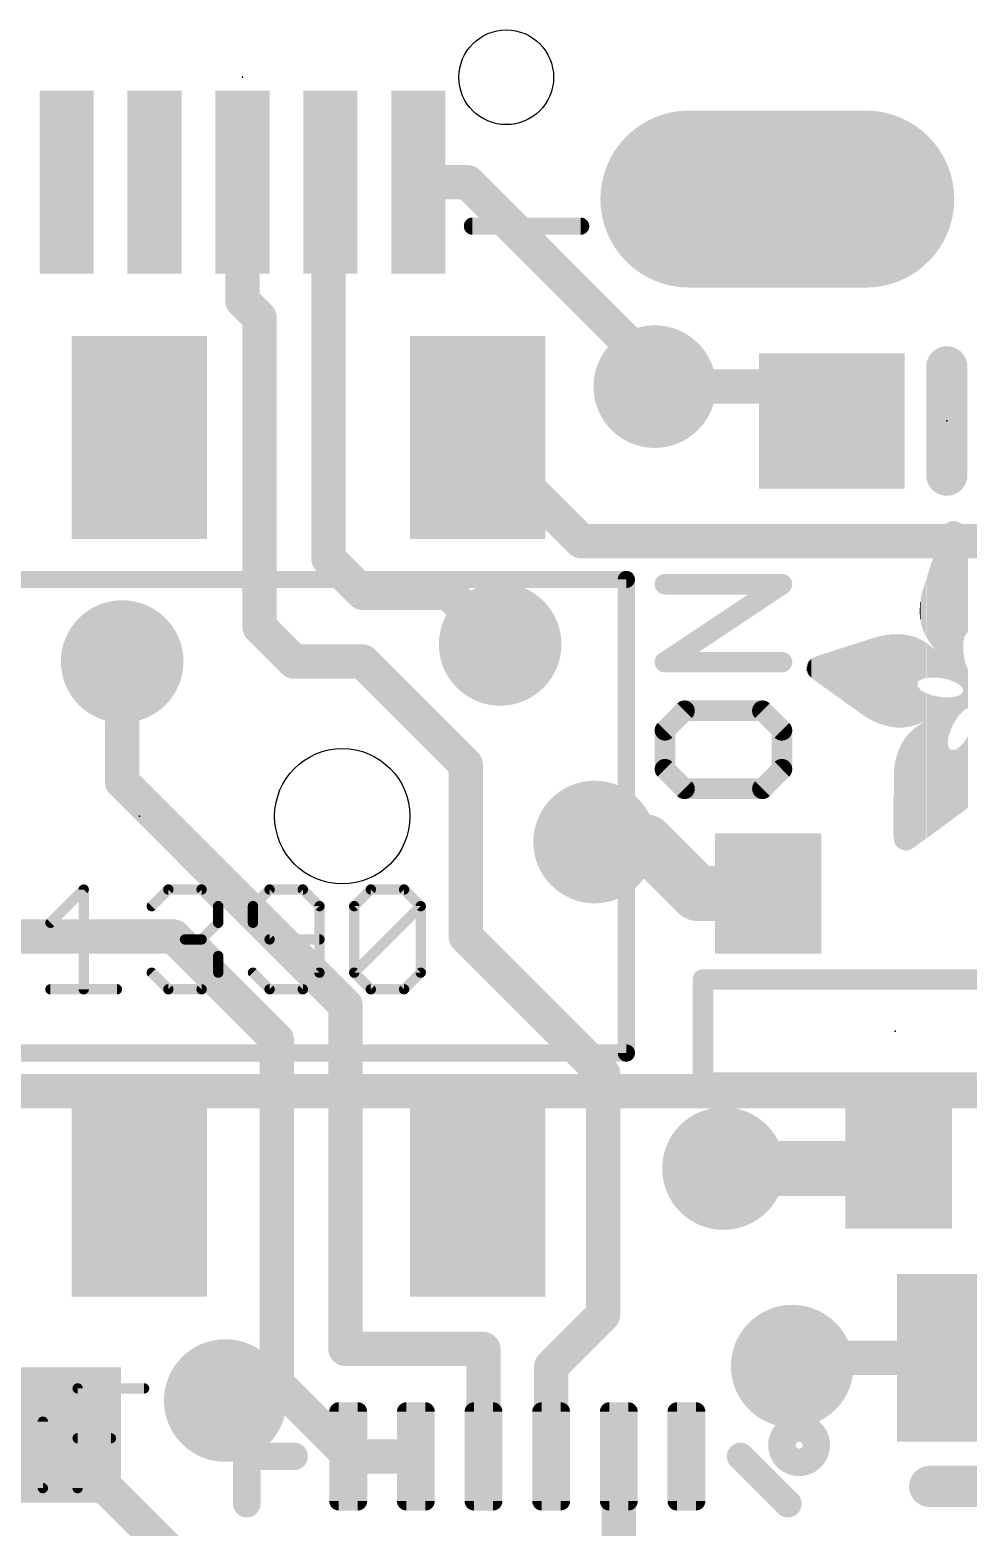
# Model space of a CAD drawing. Extents: x -1.7 to 22.2, y -4.7 to 22.
# Drawn here: x 5.41 to 12.35, y 5.16 to 16.23 of the extents above; entities that cross this region are included whole.
import ezdxf

# ---------------------------------------------------------------- set-up
doc = ezdxf.new("R2010")
doc.units = 0
for name, color, linetype in [('1', 12, 'CONTINUOUS'), ('17', 110, 'CONTINUOUS'), ('18', 110, 'CONTINUOUS'), ('20', 4, 'CONTINUOUS'), ('21', 40, 'CONTINUOUS'), ('23', 53, 'CONTINUOUS'), ('27', 253, 'CONTINUOUS')]:
    doc.layers.add(name, color=color, linetype=linetype)

# ---------------------------------------------------------------- blocks, each defined once
blk = doc.blocks.new('RECT')
blk.add_solid([(-0.5, -0.5), (0.5, -0.5), (-0.5, 0.5), (0.5, 0.5)])
blk = doc.blocks.new('RECT128000X44800R50')
at = {"const_width": 0.07}
blk.add_lwpolyline([(0.365, -0.07), (0.365, 0.07, 0.4142), (0.33, 0.105), (-0.33, 0.105, 0.4142), (-0.365, 0.07), (-0.365, -0.07, 0.4142), (-0.33, -0.105), (0.33, -0.105, 0.4142)], format="xyb", close=True, dxfattribs=at)
blk.add_solid([(-0.3475, -0.0875), (0.3475, -0.0875), (-0.3475, 0.0875), (0.3475, 0.0875)])
blk = doc.blocks.new('OFFSETP100')
at = {"const_width": 1}
blk.add_lwpolyline([(0, 0), (1, 0)], dxfattribs=at)
at = {"const_width": 0.5}
for points in [[(0, 0.25, 1), (0, -0.25)], [(1, -0.25, 1), (1, 0.25)]]:
    blk.add_lwpolyline(points, format="xyb", dxfattribs=at)
blk = doc.blocks.new('ROUNDV')
at = {"const_width": 0.5}
blk.add_lwpolyline([(0, -0.25, 1), (0, 0.25, 1), (0, -0.25)], format="xyb", dxfattribs=at)

msp = doc.modelspace()

# ---------------------------------------------------------------- linework, layer by layer
at = {"layer": '1'}
for points, const_width in [([(6.985, 15.1), (6.985, 14.224)], 0.254), ([(7.635, 15.1), (7.62, 15.085)], 0.254), ([(7.62, 15.085), (7.62, 12.319)], 0.254), ([(8.285, 15.1), (8.649, 15.1)], 0.254), ([(8.649, 15.1), (10.16, 13.589)], 0.254), ([(6.985, 14.224), (7.112, 14.097)], 0.254), ([(7.112, 14.097), (7.112, 11.811)], 0.254), ([(10.16, 13.589), (10.033, 13.589)], 0.254), ([(11.088, 13.589), (10.033, 13.589)], 0.254), ([(11.342, 13.335), (11.088, 13.589)], 0.254), ([(8.723, 13.214), (9.491, 12.446)], 0.254), ([(9.491, 12.446), (12.7, 12.446)], 0.254), ([(7.62, 12.319), (7.874, 12.065)], 0.254), ([(7.874, 12.065), (8.509, 12.065)], 0.254), ([(8.509, 12.065), (8.89, 11.684)], 0.254), ([(7.112, 11.811), (7.366, 11.557)], 0.254), ([(6.096, 10.668), (6.096, 11.557)], 0.254), ([(7.366, 11.557), (7.874, 11.557)], 0.254), ([(7.874, 11.557), (8.636, 10.795)], 0.254), ([(8.636, 10.795), (8.636, 9.525)], 0.254), ([(7.747, 9.017), (6.096, 10.668)], 0.254), ([(9.9695, 10.2235), (9.5885, 10.2235)], 0.4064), ([(10.3505, 9.8425), (9.9695, 10.2235)], 0.4064), ([(10.3505, 9.8425), (10.8712, 9.8425)], 0.4064), ([(10.4775, 9.8425), (10.8712, 9.8425)], 0.254), ([(6.477, 9.525), (2.667, 9.525)], 0.254), ([(7.239, 8.763), (6.477, 9.525)], 0.254), ([(8.636, 9.525), (9.652, 8.509)], 0.254), ([(7.747, 6.477), (7.747, 9.017)], 0.254), ([(7.239, 6.223), (7.239, 8.763)], 0.254), ([(9.652, 8.509), (9.652, 6.731)], 0.254), ([(0.127, 8.382), (20.066, 8.382)], 0.254), ([(11.8364, 7.874), (11.8364, 7.8105)], 0.4064), ([(11.8364, 7.8105), (10.541, 7.8105)], 0.4064), ([(9.652, 6.731), (9.267, 6.346)], 0.254), ([(4.953, 6.438), (5.549, 5.842)], 0.254), ([(8.763, 6.477), (7.747, 6.477)], 0.254), ([(8.767, 6.473), (8.763, 6.477)], 0.254), ([(8.767, 5.683), (8.767, 6.473)], 0.254), ([(11.11, 6.411), (11.049, 6.35)], 0.254), ([(12.573, 6.411), (11.11, 6.411)], 0.254), ([(9.267, 6.346), (9.267, 5.683)], 0.254), ([(7.239, 6.223), (6.858, 6.223)], 0.254), ([(6.858, 6.223), (6.858, 6.096)], 0.254), ([(7.779, 5.683), (7.239, 6.223)], 0.254), ([(5.93, 5.461), (5.549, 5.842)], 0.254), ([(7.767, 5.683), (7.779, 5.683)], 0.254), ([(8.267, 5.683), (7.779, 5.683)], 0.254), ([(9.767, 5.683), (9.767, 4.56)], 0.254), ([(5.969, 5.461), (5.93, 5.461)], 0.254), ([(6.497, 4.933), (5.969, 5.461)], 0.254)]:
    msp.add_lwpolyline(points, dxfattribs=dict(at, const_width=const_width))
for points, const_width in [([(7.0485, 15.1, 1), (6.9215, 15.1)], 0.127), ([(7.6835, 15.085, 1), (7.5565, 15.085)], 0.127), ([(7.5751, 15.1299, 1), (7.6649, 15.0401)], 0.127), ([(7.6799, 15.0551, 1), (7.5901, 15.1449)], 0.127), ([(8.285, 15.1635, 1), (8.285, 15.0365)], 0.127), ([(8.6939, 15.1449, 1), (8.6041, 15.0551)], 0.127), ([(8.649, 15.0365, 1), (8.649, 15.1635)], 0.127), ([(7.0299, 14.2689, 1), (6.9401, 14.1791)], 0.127), ([(6.9215, 14.224, 1), (7.0485, 14.224)], 0.127), ([(7.1755, 14.097, 1), (7.0485, 14.097)], 0.127), ([(7.0671, 14.0521, 1), (7.1569, 14.1419)], 0.127), ([(10.033, 13.6525, 1), (10.033, 13.5255)], 0.127), ([(10.033, 13.6525, 1), (10.033, 13.5255)], 0.127), ([(10.1151, 13.5441, 1), (10.2049, 13.6339)], 0.127), ([(10.16, 13.5255, 1), (10.16, 13.6525)], 0.127), ([(11.1329, 13.6339, 1), (11.0431, 13.5441)], 0.127), ([(11.088, 13.5255, 1), (11.088, 13.6525)], 0.127), ([(11.2971, 13.2901, 1), (11.3869, 13.3799)], 0.127), ([(8.7679, 13.2589, 1), (8.6781, 13.1691)], 0.127), ([(9.491, 12.5095, 1), (9.491, 12.3825)], 0.127), ([(9.4461, 12.4011, 1), (9.5359, 12.4909)], 0.127), ([(7.6649, 12.3639, 1), (7.5751, 12.2741)], 0.127), ([(7.5565, 12.319, 1), (7.6835, 12.319)], 0.127), ([(7.874, 12.1285, 1), (7.874, 12.0015)], 0.127), ([(7.8291, 12.0201, 1), (7.9189, 12.1099)], 0.127), ([(8.5539, 12.1099, 1), (8.4641, 12.0201)], 0.127), ([(8.509, 12.0015, 1), (8.509, 12.1285)], 0.127), ([(7.1569, 11.8559, 1), (7.0671, 11.7661)], 0.127), ([(7.0485, 11.811, 1), (7.1755, 11.811)], 0.127), ([(8.8451, 11.6391, 1), (8.9349, 11.7289)], 0.127), ([(6.1595, 11.557, 1), (6.0325, 11.557)], 0.127), ([(7.366, 11.6205, 1), (7.366, 11.4935)], 0.127), ([(7.3211, 11.5121, 1), (7.4109, 11.6019)], 0.127), ([(7.9189, 11.6019, 1), (7.8291, 11.5121)], 0.127), ([(7.874, 11.4935, 1), (7.874, 11.6205)], 0.127), ([(8.6995, 10.795, 1), (8.5725, 10.795)], 0.127), ([(8.5911, 10.7501, 1), (8.6809, 10.8399)], 0.127), ([(6.1409, 10.7129, 1), (6.0511, 10.6231)], 0.127), ([(6.0325, 10.668, 1), (6.1595, 10.668)], 0.127), ([(9.5885, 10.3251, 1), (9.5885, 10.1219)], 0.2032), ([(10.0413, 10.2953, 1), (9.8977, 10.1517)], 0.2032), ([(9.9695, 10.1219, 1), (9.9695, 10.3251)], 0.2032), ([(10.3505, 9.9441, 1), (10.3505, 9.7409)], 0.2032), ([(10.2787, 9.7707, 1), (10.4223, 9.9143)], 0.2032), ([(10.4775, 9.906, 1), (10.4775, 9.779)], 0.127), ([(10.8712, 9.7409, 1), (10.8712, 9.9441)], 0.2032), ([(10.8712, 9.779, 1), (10.8712, 9.906)], 0.127), ([(6.5219, 9.5699, 1), (6.4321, 9.4801)], 0.127), ([(6.477, 9.4615, 1), (6.477, 9.5885)], 0.127), ([(8.6809, 9.5699, 1), (8.5911, 9.4801)], 0.127), ([(8.5725, 9.525, 1), (8.6995, 9.525)], 0.127), ([(7.8105, 9.017, 1), (7.6835, 9.017)], 0.127), ([(7.7021, 8.9721, 1), (7.7919, 9.0619)], 0.127), ([(7.3025, 8.763, 1), (7.1755, 8.763)], 0.127), ([(7.1941, 8.7181, 1), (7.2839, 8.8079)], 0.127), ([(9.7155, 8.509, 1), (9.5885, 8.509)], 0.127), ([(9.6071, 8.4641, 1), (9.6969, 8.5539)], 0.127), ([(11.938, 7.874, 1), (11.7348, 7.874)], 0.2032), ([(10.541, 7.9121, 1), (10.541, 7.7089)], 0.2032), ([(11.8364, 7.7089, 1), (11.8364, 7.9121)], 0.2032), ([(11.7348, 7.8105, 1), (11.938, 7.8105)], 0.2032), ([(9.5885, 6.731, 1), (9.7155, 6.731)], 0.127), ([(9.6969, 6.6861, 1), (9.6071, 6.7759)], 0.127), ([(7.747, 6.5405, 1), (7.747, 6.4135)], 0.127), ([(7.6835, 6.477, 1), (7.8105, 6.477)], 0.127), ([(8.8079, 6.5219, 1), (8.7181, 6.4321)], 0.127), ([(8.8305, 6.473, 1), (8.7035, 6.473)], 0.127), ([(8.7221, 6.4281, 1), (8.8119, 6.5179)], 0.127), ([(8.763, 6.4135, 1), (8.763, 6.5405)], 0.127), ([(11.11, 6.4745, 1), (11.11, 6.3475)], 0.127), ([(11.1549, 6.3661, 1), (11.0651, 6.4559)], 0.127), ([(9.3305, 6.346, 1), (9.2035, 6.346)], 0.127), ([(9.2221, 6.3909, 1), (9.3119, 6.3011)], 0.127), ([(11.0041, 6.3949, 1), (11.0939, 6.3051)], 0.127), ([(6.858, 6.2865, 1), (6.858, 6.1595)], 0.127), ([(6.9215, 6.223, 1), (6.7945, 6.223)], 0.127), ([(7.2839, 6.2679, 1), (7.1941, 6.1781)], 0.127), ([(7.239, 6.1595, 1), (7.239, 6.2865)], 0.127), ([(7.1755, 6.223, 1), (7.3025, 6.223)], 0.127), ([(6.7945, 6.096, 1), (6.9215, 6.096)], 0.127), ([(5.5939, 5.8869, 1), (5.5041, 5.7971)], 0.127), ([(5.5041, 5.7971, 1), (5.5939, 5.8869)], 0.127), ([(7.767, 5.7465, 1), (7.767, 5.6195)], 0.127), ([(7.779, 5.7465, 1), (7.779, 5.6195)], 0.127), ([(7.7341, 5.6381, 1), (7.8239, 5.7279)], 0.127), ([(7.779, 5.6195, 1), (7.779, 5.7465)], 0.127), ([(8.267, 5.6195, 1), (8.267, 5.7465)], 0.127), ([(9.8305, 5.683, 1), (9.7035, 5.683)], 0.127), ([(8.7035, 5.683, 1), (8.8305, 5.683)], 0.127), ([(9.2035, 5.683, 1), (9.3305, 5.683)], 0.127), ([(5.93, 5.5245, 1), (5.93, 5.3975)], 0.127), ([(5.8851, 5.4161, 1), (5.9749, 5.5059)], 0.127), ([(6.0139, 5.5059, 1), (5.9241, 5.4161)], 0.127), ([(5.969, 5.3975, 1), (5.969, 5.5245)], 0.127)]:
    msp.add_lwpolyline(points, format="xyb", dxfattribs=dict(at, const_width=const_width))
at = {"layer": '20'}
for centre, radius in [((8.935, 15.875), 0.35), ((7.723, 10.414), 0.5)]:
    msp.add_circle(centre, radius, dxfattribs=at)
at = {"layer": '21'}
for points, const_width in [([(8.685, 14.8068, 1), (8.685, 14.7432)], 0.0635), ([(9.485, 14.7432, 1), (9.485, 14.8068)], 0.0635), ([(12.2682, 13.735, 1), (12.1158, 13.735)], 0.1524), ([(12.1158, 12.935, 1), (12.2682, 12.935)], 0.1524), ([(9.8548, 12.164, 1), (9.7912, 12.164)], 0.0635), ([(9.823, 12.1322, 1), (9.823, 12.1958)], 0.0635), ([(10.1085, 12.167, 1), (10.1085, 12.0908)], 0.0762), ([(10.9939, 12.0972, 1), (10.9517, 12.1606)], 0.0762), ([(10.9728, 12.0908, 1), (10.9728, 12.167)], 0.0762), ([(10.0873, 11.5844, 1), (10.1296, 11.521)], 0.0762), ([(10.1085, 11.5908, 1), (10.1085, 11.5146)], 0.0762), ([(10.9728, 11.5146, 1), (10.9728, 11.5908)], 0.0762), ([(10.2525, 11.2315, 1), (10.2525, 11.1553)], 0.0762), ([(10.2795, 11.1665, 1), (10.2256, 11.2204)], 0.0762), ([(10.8557, 11.2204, 1), (10.8018, 11.1665)], 0.0762), ([(10.8287, 11.1553, 1), (10.8287, 11.2315)], 0.0762), ([(10.0815, 11.0763, 1), (10.1354, 11.0224)], 0.0762), ([(10.1466, 11.0494, 1), (10.0704, 11.0494)], 0.0762), ([(11.0109, 11.0494, 1), (10.9347, 11.0494)], 0.0762), ([(10.9459, 11.0224, 1), (10.9997, 11.0763)], 0.0762), ([(10.1354, 10.7882, 1), (10.0815, 10.7343)], 0.0762), ([(10.0704, 10.7613, 1), (10.1466, 10.7613)], 0.0762), ([(10.9347, 10.7613, 1), (11.0109, 10.7613)], 0.0762), ([(10.9997, 10.7343, 1), (10.9459, 10.7882)], 0.0762), ([(10.2525, 10.6553, 1), (10.2525, 10.5791)], 0.0762), ([(10.2256, 10.5903, 1), (10.2795, 10.6441)], 0.0762), ([(10.8018, 10.6441, 1), (10.8557, 10.5903)], 0.0762), ([(10.8287, 10.5791, 1), (10.8287, 10.6553)], 0.0762), ([(10.3886, 9.2456, 1), (10.3886, 9.1694)], 0.0762), ([(10.4267, 9.2075, 1), (10.3505, 9.2075)], 0.0762), ([(9.7912, 8.664, 1), (9.8548, 8.664)], 0.0635), ([(9.823, 8.6322, 1), (9.823, 8.6958)], 0.0635), ([(10.3886, 8.4836, 1), (10.3886, 8.4074)], 0.0762), ([(10.3505, 8.4455, 1), (10.4267, 8.4455)], 0.0762), ([(11.0998, 5.6388, 1), (11.0998, 5.8928, 1), (11.0998, 5.6388)], 0.2032), ([(7.0678, 5.683, 1), (6.9662, 5.683)], 0.1016), ([(7.017, 5.7338, 1), (7.017, 5.6322)], 0.1016), ([(7.367, 5.6322, 1), (7.367, 5.7338)], 0.1016), ([(10.7029, 5.7189, 1), (10.6311, 5.6471)], 0.1016), ([(12.065, 5.5372, 1), (12.065, 5.3848)], 0.1524), ([(6.9662, 5.333, 1), (7.0678, 5.333)], 0.1016), ([(10.9811, 5.2971, 1), (11.0529, 5.3689)], 0.1016)]:
    msp.add_lwpolyline(points, format="xyb", dxfattribs=dict(at, const_width=const_width))
for points, const_width in [([(9.485, 14.775), (8.685, 14.775)], 0.127), ([(12.192, 12.935), (12.192, 13.735)], 0.3048), ([(2.623, 12.164), (9.823, 12.164)], 0.127), ([(9.823, 12.164), (9.823, 8.664)], 0.127), ([(10.1085, 11.5527), (10.9728, 12.1289)], 0.1524), ([(10.9728, 12.1289), (10.1085, 12.1289)], 0.1524), ([(10.9728, 11.5527), (10.1085, 11.5527)], 0.1524), ([(10.2525, 11.1934), (10.1085, 11.0494)], 0.1524), ([(10.8287, 11.1934), (10.2525, 11.1934)], 0.1524), ([(10.9728, 11.0494), (10.8287, 11.1934)], 0.1524), ([(10.1085, 11.0494), (10.1085, 10.7613)], 0.1524), ([(10.9728, 10.7613), (10.9728, 11.0494)], 0.1524), ([(10.1085, 10.7613), (10.2525, 10.6172)], 0.1524), ([(10.8287, 10.6172), (10.9728, 10.7613)], 0.1524), ([(10.2525, 10.6172), (10.8287, 10.6172)], 0.1524), ([(10.3886, 9.2075), (13.2842, 9.2075)], 0.1524), ([(10.3886, 8.4455), (10.3886, 9.2075)], 0.1524), ([(9.823, 8.664), (2.623, 8.664)], 0.127), ([(13.2842, 8.4455), (10.3886, 8.4455)], 0.1524), ([(7.017, 5.333), (7.017, 5.683)], 0.2032), ([(7.017, 5.683), (7.367, 5.683)], 0.2032), ([(11.017, 5.333), (10.667, 5.683)], 0.2032), ([(13.081, 5.461), (12.065, 5.461)], 0.3048)]:
    msp.add_lwpolyline(points, dxfattribs=dict(at, const_width=const_width))
at = {"layer": '23'}
for p in [(6.985, 15.875), (12.192, 13.335), (6.223, 10.414), (11.811, 8.8265)]:
    msp.add_point(p, dxfattribs=at)
at = {"layer": '27', "const_width": 0.0762}
for points in [[(5.5659, 9.6266), (5.8117, 9.8723)], [(5.8117, 9.8723), (5.8117, 9.1351)], [(6.3143, 9.7495), (6.4372, 9.8723)], [(6.4372, 9.8723), (6.683, 9.8723)], [(6.683, 9.8723), (6.8058, 9.7495)], [(7.1856, 9.8723), (7.0628, 9.7495)], [(7.4314, 9.8723), (7.1856, 9.8723)], [(7.5542, 9.7495), (7.4314, 9.8723)], [(7.8112, 9.7495), (7.934, 9.8723)], [(7.934, 9.8723), (8.1798, 9.8723)], [(8.1798, 9.8723), (8.3027, 9.7495)], [(6.8058, 9.7495), (6.8058, 9.6266)], [(7.0628, 9.7495), (7.0628, 9.6266)], [(7.5542, 9.258), (7.5542, 9.7495)], [(7.8112, 9.258), (7.8112, 9.7495)], [(7.8112, 9.258), (8.3027, 9.7495)], [(8.3027, 9.7495), (8.3027, 9.258)], [(6.8058, 9.6266), (6.683, 9.5037)], [(7.0628, 9.6266), (7.1856, 9.5037)], [(6.683, 9.5037), (6.5601, 9.5037)], [(6.683, 9.5037), (6.8058, 9.3808)], [(7.1856, 9.5037), (7.5542, 9.5037)], [(6.8058, 9.3808), (6.8058, 9.258)], [(6.4372, 9.1351), (6.3143, 9.258)], [(6.8058, 9.258), (6.683, 9.1351)], [(7.0628, 9.258), (7.1856, 9.1351)], [(7.4314, 9.1351), (7.5542, 9.258)], [(7.934, 9.1351), (7.8112, 9.258)], [(8.3027, 9.258), (8.1798, 9.1351)], [(5.5659, 9.1351), (6.0574, 9.1351)], [(6.683, 9.1351), (6.4372, 9.1351)], [(7.1856, 9.1351), (7.4314, 9.1351)], [(8.1798, 9.1351), (7.934, 9.1351)], [(5.7667, 5.4483), (5.7667, 6.1855)], [(5.7667, 6.1855), (6.2582, 6.1855)], [(5.5098, 5.4483), (5.5098, 5.9398)], [(5.7667, 5.8169), (6.0124, 5.8169)], [(5.1411, 5.4483), (5.5098, 5.4483)]]:
    msp.add_lwpolyline(points, dxfattribs=at)
at = {"layer": '27', "const_width": 0.0381}
for points in [[(5.8307, 9.8723, 1), (5.7926, 9.8723)], [(5.8251, 9.8589, 1), (5.7982, 9.8858)], [(6.4372, 9.8914, 1), (6.4372, 9.8533)], [(6.4507, 9.8589, 1), (6.4237, 9.8858)], [(6.6964, 9.8858, 1), (6.6695, 9.8589)], [(6.683, 9.8533, 1), (6.683, 9.8914)], [(7.1856, 9.8914, 1), (7.1856, 9.8533)], [(7.1991, 9.8589, 1), (7.1722, 9.8858)], [(7.4448, 9.8858, 1), (7.4179, 9.8589)], [(7.4314, 9.8533, 1), (7.4314, 9.8914)], [(7.934, 9.8914, 1), (7.934, 9.8533)], [(7.9475, 9.8589, 1), (7.9206, 9.8858)], [(8.1933, 9.8858, 1), (8.1663, 9.8589)], [(8.1798, 9.8533, 1), (8.1798, 9.8914)], [(6.3009, 9.7629, 1), (6.3278, 9.736)], [(6.8249, 9.7495, 1), (6.7868, 9.7495)], [(6.7924, 9.736, 1), (6.8193, 9.7629)], [(7.0818, 9.7495, 1), (7.0437, 9.7495)], [(7.0493, 9.7629, 1), (7.0762, 9.736)], [(7.5733, 9.7495, 1), (7.5352, 9.7495)], [(7.5408, 9.736, 1), (7.5677, 9.7629)], [(7.8302, 9.7495, 1), (7.7921, 9.7495)], [(7.7977, 9.7629, 1), (7.8246, 9.736)], [(8.3217, 9.7495, 1), (8.2836, 9.7495)], [(8.3161, 9.736, 1), (8.2892, 9.7629)], [(8.2892, 9.736, 1), (8.3161, 9.7629)], [(5.5525, 9.6401, 1), (5.5794, 9.6131)], [(6.7868, 9.6266, 1), (6.8249, 9.6266)], [(6.8193, 9.6131, 1), (6.7924, 9.6401)], [(7.0762, 9.6401, 1), (7.0493, 9.6131)], [(7.0437, 9.6266, 1), (7.0818, 9.6266)], [(6.5601, 9.5228, 1), (6.5601, 9.4847)], [(6.6964, 9.5172, 1), (6.6695, 9.4902)], [(6.6695, 9.5172, 1), (6.6964, 9.4902)], [(6.683, 9.4847, 1), (6.683, 9.5228)], [(7.1856, 9.5228, 1), (7.1856, 9.4847)], [(7.1722, 9.4902, 1), (7.1991, 9.5172)], [(7.5542, 9.4847, 1), (7.5542, 9.5228)], [(6.8249, 9.3808, 1), (6.7868, 9.3808)], [(6.7924, 9.3674, 1), (6.8193, 9.3943)], [(6.3278, 9.2714, 1), (6.3009, 9.2445)], [(6.8193, 9.2445, 1), (6.7924, 9.2714)], [(7.0762, 9.2714, 1), (7.0493, 9.2445)], [(7.5677, 9.2445, 1), (7.5408, 9.2714)], [(7.8246, 9.2714, 1), (7.7977, 9.2445)], [(8.3161, 9.2445, 1), (8.2892, 9.2714)], [(6.7868, 9.258, 1), (6.8249, 9.258)], [(7.5352, 9.258, 1), (7.5733, 9.258)], [(7.7921, 9.258, 1), (7.8302, 9.258)], [(7.7977, 9.2714, 1), (7.8246, 9.2445)], [(8.2836, 9.258, 1), (8.3217, 9.258)], [(5.5659, 9.1541, 1), (5.5659, 9.116)], [(5.7926, 9.1351, 1), (5.8307, 9.1351)], [(6.0574, 9.116, 1), (6.0574, 9.1541)], [(6.4372, 9.1541, 1), (6.4372, 9.116)], [(6.4237, 9.1216, 1), (6.4507, 9.1486)], [(6.6695, 9.1486, 1), (6.6964, 9.1216)], [(6.683, 9.116, 1), (6.683, 9.1541)], [(7.1856, 9.1541, 1), (7.1856, 9.116)], [(7.1722, 9.1216, 1), (7.1991, 9.1486)], [(7.4179, 9.1486, 1), (7.4448, 9.1216)], [(7.4314, 9.116, 1), (7.4314, 9.1541)], [(7.934, 9.1541, 1), (7.934, 9.116)], [(7.9206, 9.1216, 1), (7.9475, 9.1486)], [(8.1663, 9.1486, 1), (8.1933, 9.1216)], [(8.1798, 9.116, 1), (8.1798, 9.1541)], [(5.7667, 6.2046, 1), (5.7667, 6.1665)], [(5.7857, 6.1855, 1), (5.7476, 6.1855)], [(6.2582, 6.1665, 1), (6.2582, 6.2046)], [(5.5288, 5.9398, 1), (5.4907, 5.9398)], [(5.7667, 5.836, 1), (5.7667, 5.7979)], [(6.0124, 5.7979, 1), (6.0124, 5.836)], [(5.4907, 5.4483, 1), (5.5288, 5.4483)], [(5.5098, 5.4293, 1), (5.5098, 5.4674)], [(5.7476, 5.4483, 1), (5.7857, 5.4483)]]:
    msp.add_lwpolyline(points, format="xyb", dxfattribs=at)

# ---------------------------------------------------------------- block references
at = {"layer": '1'}
for p, xscale, yscale, rotation in [((5.685, 15.1), 0.4, 1.35, 180), ((6.335, 15.1), 0.4, 1.35, 180), ((6.985, 15.1), 0.4, 1.35, 180), ((7.635, 15.1), 0.4, 1.35, 180), ((8.285, 15.1), 0.4, 1.35, 180), ((12.573, 6.411), 1.24, 1.5, 270)]:
    msp.add_blockref('RECT', p, dxfattribs=dict(at, xscale=xscale, yscale=yscale, rotation=rotation))
at = {"layer": '1', "yscale": 1.5, "rotation": 180}
for p in [(6.223, 13.214), (8.723, 13.214), (6.223, 7.614), (8.723, 7.614)]:
    msp.add_blockref('RECT', p, dxfattribs=at)
at = {"layer": '1', "xscale": 1.075, "rotation": 180}
for p in [(11.342, 13.335), (5.549, 5.842)]:
    msp.add_blockref('RECT', p, dxfattribs=at)
at = {"layer": '1', "xscale": 0.7874, "yscale": 0.889}
for p in [(10.8712, 9.8425), (11.8364, 7.8105)]:
    msp.add_blockref('RECT', p, dxfattribs=at)
at = {"layer": '1', "rotation": 90}
for p in [(7.767, 5.683), (8.267, 5.683), (8.767, 5.683), (9.267, 5.683), (9.767, 5.683), (10.267, 5.683)]:
    msp.add_blockref('RECT128000X44800R50', p, dxfattribs=at)
at = {"layer": '17', "xscale": 1.308, "yscale": 1.308}
msp.add_blockref('OFFSETP100', (10.285, 14.975), dxfattribs=at)
at = {"layer": '18', "xscale": 0.9064, "yscale": 0.9064}
for p in [(10.033, 13.589), (10.033, 13.589), (8.89, 11.684), (8.89, 11.684), (6.096, 11.557), (6.096, 11.557), (9.5885, 10.2235), (9.5885, 10.2235), (10.541, 7.8105), (10.541, 7.8105), (11.049, 6.35), (11.049, 6.35), (6.858, 6.096), (6.858, 6.096)]:
    msp.add_blockref('ROUNDV', p, dxfattribs=at)
at = {"layer": '21', "rotation": 90}
for p, xscale, yscale in [((12.1488, 11.9717), 1.0745, 0.0038), ((12.1526, 11.9774), 1.0859, 0.0038), ((12.1564, 11.9812), 1.0935, 0.0038), ((12.1603, 11.9869), 1.1049, 0.0039), ((12.1641, 11.9888), 1.1164, 0.0038), ((12.1679, 11.9926), 1.124, 0.0038), ((12.1717, 11.9945), 1.1278, 0.0038), ((12.1755, 11.9983), 1.1354, 0.0038), ((12.1793, 12.0002), 1.1392, 0.0038), ((12.1831, 12.0002), 1.1468, 0.0038), ((12.1869, 12.0021), 1.1506, 0.0038), ((12.1907, 12.0021), 1.1506, 0.0038), ((12.1945, 12.0041), 1.1545, 0.0038), ((12.1984, 12.0041), 1.1621, 0.0039), ((12.2022, 12.0041), 1.1621, 0.0038), ((12.206, 12.006), 1.1659, 0.0038), ((12.2098, 12.006), 1.1659, 0.0038), ((12.2136, 12.0041), 1.1697, 0.0038), ((12.2174, 12.006), 1.1735, 0.0038), ((12.2212, 12.006), 1.1735, 0.0038), ((12.225, 12.0041), 1.1773, 0.0038), ((12.2288, 12.0041), 1.1773, 0.0038), ((12.2326, 12.0022), 1.1811, 0.0038), ((12.2365, 12.0022), 1.1811, 0.0039), ((12.2403, 12.0041), 1.1849, 0.0038), ((12.2441, 12.0022), 1.1887, 0.0038), ((12.2479, 12.0022), 1.1887, 0.0038), ((12.2517, 12.0003), 1.1925, 0.0038), ((12.2555, 12.0003), 1.1925, 0.0038), ((12.2593, 11.9965), 1.1925, 0.0038), ((12.2631, 11.9965), 1.1925, 0.0038), ((12.2669, 11.9945), 1.1964, 0.0038), ((12.2707, 11.9945), 1.1964, 0.0038), ((12.2746, 11.9907), 1.1964, 0.0039), ((12.2784, 11.9888), 1.2002, 0.0038), ((12.2822, 11.9888), 1.2002, 0.0038), ((12.286, 11.985), 1.2002, 0.0038), ((12.2898, 11.9812), 1.2002, 0.0038), ((12.2936, 11.9793), 1.204, 0.0038), ((12.2974, 11.9755), 1.2039, 0.0038), ((12.3012, 11.9717), 1.2039, 0.0038), ((12.305, 11.9679), 1.2039, 0.0038), ((12.3088, 11.9621), 1.2078, 0.0038), ((12.3127, 11.8764), 1.3716, 0.0039), ((12.3165, 12.1336), 0.8496, 0.0038), ((12.3203, 12.1412), 0.8268, 0.0038), ((12.3241, 12.1431), 0.8078, 0.0038), ((12.3279, 12.1451), 0.7963, 0.0038), ((12.3317, 12.1469), 0.7848, 0.0038), ((12.3355, 12.1469), 0.7696, 0.0038), ((12.3393, 12.1469), 0.762, 0.0038), ((12.3431, 12.1469), 0.7544, 0.0038), ((12.3469, 12.145), 0.743, 0.0038), ((12.1145, 11.9203), 0.9639, 0.0038), ((12.1183, 11.926), 0.9753, 0.0038), ((12.1222, 11.9317), 0.9867, 0.0039), ((12.126, 11.9374), 0.9982, 0.0038), ((12.1298, 11.9431), 1.0096, 0.0038), ((12.1336, 11.9488), 1.021, 0.0038), ((12.1374, 11.9526), 1.0364, 0.0038), ((12.1412, 11.9583), 1.0478, 0.0038), ((12.145, 11.9659), 1.063, 0.0038), ((12.0802, 11.985), 0.6134, 0.0038), ((12.0841, 11.9888), 0.6286, 0.0039), ((12.0879, 11.9946), 0.6477, 0.0038), ((12.0917, 11.9964), 0.6668, 0.0038), ((12.0955, 12.0002), 0.682, 0.0038), ((12.0993, 12.0041), 0.6973, 0.0038), ((12.1031, 12.0079), 0.7125, 0.0038), ((12.1069, 11.9069), 0.9372, 0.0038), ((12.1107, 11.9126), 0.9486, 0.0038), ((12.0421, 11.9526), 0.442, 0.0038), ((12.046, 11.9564), 0.4572, 0.0039), ((12.0498, 11.9583), 0.4762, 0.0038), ((12.0536, 11.9622), 0.4915, 0.0038), ((12.0574, 11.9641), 0.5105, 0.0038), ((12.0612, 11.9698), 0.5295, 0.0038), ((12.065, 11.9717), 0.5487, 0.0038), ((12.0688, 11.9755), 0.5639, 0.0038), ((12.0726, 11.9793), 0.5791, 0.0038), ((12.0764, 11.9812), 0.5982, 0.0038), ((12.0079, 11.9393), 0.2477, 0.0039), ((12.0117, 11.9393), 0.2781, 0.0038), ((12.0155, 11.9393), 0.301, 0.0038), ((12.0193, 11.9412), 0.32, 0.0038), ((12.0231, 11.9412), 0.3429, 0.0038), ((12.0269, 11.9431), 0.362, 0.0038), ((12.0307, 11.9469), 0.3848, 0.0038), ((12.0345, 11.9488), 0.4038, 0.0038), ((12.0383, 11.9507), 0.423, 0.0038), ((11.9926, 11.9317), 0.0495, 0.0038), ((11.9964, 11.9336), 0.1295, 0.0038), ((12.0002, 11.9355), 0.1791, 0.0038), ((12.004, 11.9355), 0.2171, 0.0038), ((11.6459, 11.4249), 0.6134, 0.0038), ((11.6497, 11.4249), 0.6134, 0.0038), ((11.6535, 11.423), 0.6172, 0.0038), ((11.6573, 11.4249), 0.621, 0.0038), ((11.6611, 11.423), 0.6248, 0.0038), ((11.665, 11.423), 0.6248, 0.0039), ((11.6688, 11.423), 0.6324, 0.0038), ((11.6726, 11.423), 0.6324, 0.0038), ((11.6764, 11.423), 0.6324, 0.0038), ((11.6802, 11.4211), 0.6362, 0.0038), ((11.684, 11.423), 0.6401, 0.0038), ((11.6878, 11.4212), 0.6439, 0.0038), ((11.6916, 11.4212), 0.6439, 0.0038), ((11.6954, 11.4212), 0.6439, 0.0038), ((11.6992, 11.4212), 0.6515, 0.0038), ((11.7031, 11.4212), 0.6515, 0.0039), ((11.7069, 11.4212), 0.6515, 0.0038), ((11.7107, 11.4192), 0.6554, 0.0038), ((11.7145, 11.4192), 0.6554, 0.0038), ((11.7183, 11.4211), 0.6592, 0.0038), ((11.7221, 11.4192), 0.663, 0.0038), ((11.7259, 11.4192), 0.663, 0.0038), ((11.7297, 11.4192), 0.663, 0.0038), ((11.7335, 11.4173), 0.6668, 0.0038), ((11.7373, 11.4192), 0.6706, 0.0038), ((11.7412, 11.4192), 0.6706, 0.0039), ((11.745, 11.4192), 0.6706, 0.0038), ((11.7488, 11.4173), 0.6744, 0.0038), ((11.7526, 11.4173), 0.6744, 0.0038), ((11.7564, 11.4173), 0.6744, 0.0038), ((11.7602, 11.4173), 0.6744, 0.0038), ((11.764, 11.4154), 0.6782, 0.0038), ((11.7678, 11.4173), 0.682, 0.0038), ((11.7716, 11.4173), 0.682, 0.0038), ((11.7754, 11.4173), 0.682, 0.0038), ((11.7793, 11.4173), 0.682, 0.0039), ((11.7831, 11.4154), 0.6858, 0.0038), ((11.7869, 11.4154), 0.6858, 0.0038), ((11.7907, 11.4154), 0.6858, 0.0038), ((11.7945, 11.4154), 0.6858, 0.0038), ((11.7983, 11.4154), 0.6858, 0.0038), ((11.8021, 11.4154), 0.6858, 0.0038), ((11.8059, 11.4154), 0.6858, 0.0038), ((11.8097, 11.4135), 0.6896, 0.0038), ((11.8135, 11.4135), 0.6896, 0.0038), ((11.8174, 11.4135), 0.6896, 0.0039), ((11.8212, 11.4135), 0.6896, 0.0038), ((11.825, 11.4135), 0.6896, 0.0038), ((11.8288, 11.4135), 0.6896, 0.0038), ((11.8326, 11.4135), 0.6896, 0.0038), ((11.8364, 11.4135), 0.6896, 0.0038), ((11.8402, 11.4135), 0.6896, 0.0038), ((11.844, 11.4135), 0.6896, 0.0038), ((11.8478, 11.4135), 0.6896, 0.0038), ((11.8516, 11.4135), 0.6896, 0.0038), ((11.8555, 11.4135), 0.6896, 0.0039), ((11.8593, 11.4135), 0.6896, 0.0038), ((11.8631, 11.4135), 0.6896, 0.0038), ((11.8669, 11.4135), 0.6896, 0.0038), ((11.8707, 11.4135), 0.6896, 0.0038), ((11.8745, 11.4135), 0.6896, 0.0038), ((11.8783, 11.4116), 0.6858, 0.0038), ((11.8821, 11.4135), 0.682, 0.0038), ((11.8859, 11.4135), 0.682, 0.0038), ((11.8897, 11.4135), 0.682, 0.0038), ((11.8936, 11.4135), 0.682, 0.0039), ((11.8974, 11.4135), 0.682, 0.0038), ((11.9012, 11.4116), 0.6782, 0.0038), ((11.905, 11.4116), 0.6782, 0.0038), ((11.9088, 11.4135), 0.6744, 0.0038), ((11.9126, 11.4135), 0.6744, 0.0038), ((11.9164, 11.4135), 0.6744, 0.0038), ((11.9202, 11.4116), 0.6706, 0.0038), ((11.924, 11.4116), 0.6706, 0.0038), ((11.9278, 11.4135), 0.6668, 0.0038), ((11.9317, 11.4135), 0.6668, 0.0039), ((11.9355, 11.4116), 0.663, 0.0038), ((11.9393, 11.4135), 0.6592, 0.0038), ((11.9431, 11.4135), 0.6592, 0.0038), ((11.9469, 11.4135), 0.6592, 0.0038), ((11.9507, 11.4116), 0.6553, 0.0038), ((11.9545, 11.4135), 0.6515, 0.0038), ((11.9583, 11.4135), 0.6515, 0.0038), ((11.9621, 11.4116), 0.6477, 0.0038), ((11.9659, 11.4135), 0.6439, 0.0038), ((11.9698, 11.4116), 0.6401, 0.0039), ((11.9736, 11.4116), 0.6401, 0.0038), ((11.9774, 11.5678), 0.3276, 0.0038), ((11.2992, 11.4897), 0.2629, 0.0038), ((11.303, 11.4878), 0.2667, 0.0038), ((11.3068, 11.4859), 0.2705, 0.0038), ((11.3106, 11.4859), 0.2705, 0.0038), ((11.3144, 11.4859), 0.2781, 0.0038), ((11.3182, 11.484), 0.2819, 0.0038), ((11.3221, 11.4821), 0.2857, 0.0039), ((11.3259, 11.484), 0.2896, 0.0038), ((11.3297, 11.4821), 0.2934, 0.0038), ((11.3335, 11.4802), 0.2972, 0.0038), ((11.3373, 11.4821), 0.301, 0.0038), ((11.3411, 11.4802), 0.3048, 0.0038), ((11.3449, 11.4783), 0.3086, 0.0038), ((11.3487, 11.4783), 0.3163, 0.0038), ((11.3525, 11.4783), 0.3163, 0.0038), ((11.3563, 11.4764), 0.3201, 0.0038), ((11.3602, 11.4764), 0.3277, 0.0039), ((11.364, 11.4764), 0.3277, 0.0038), ((11.3678, 11.4745), 0.3315, 0.0038), ((11.3716, 11.4745), 0.3391, 0.0038), ((11.3754, 11.4726), 0.3429, 0.0038), ((11.3792, 11.4726), 0.3429, 0.0038), ((11.383, 11.4726), 0.3505, 0.0038), ((11.3868, 11.4707), 0.3543, 0.0038), ((11.3906, 11.4707), 0.3543, 0.0038), ((11.3944, 11.4707), 0.3619, 0.0038), ((11.3983, 11.4688), 0.3657, 0.0039), ((11.4021, 11.4668), 0.3696, 0.0038), ((11.4059, 11.4687), 0.3734, 0.0038), ((11.4097, 11.4668), 0.3772, 0.0038), ((11.4135, 11.4649), 0.381, 0.0038), ((11.4173, 11.4649), 0.381, 0.0038), ((11.4211, 11.4649), 0.3886, 0.0038), ((11.4249, 11.463), 0.3924, 0.0038), ((11.4287, 11.4611), 0.3962, 0.0038), ((11.4325, 11.463), 0.4, 0.0038), ((11.4364, 11.4611), 0.4038, 0.0039), ((11.4402, 11.4592), 0.4076, 0.0038), ((11.444, 11.4593), 0.4153, 0.0038), ((11.4478, 11.4593), 0.4153, 0.0038), ((11.4516, 11.4573), 0.4191, 0.0038), ((11.4554, 11.4573), 0.4268, 0.0038), ((11.4592, 11.4573), 0.4268, 0.0038), ((11.463, 11.4554), 0.4306, 0.0038), ((11.4668, 11.4554), 0.4382, 0.0038), ((11.4706, 11.4535), 0.442, 0.0038), ((11.4745, 11.4535), 0.442, 0.0039), ((11.4783, 11.4535), 0.4496, 0.0038), ((11.4821, 11.4516), 0.4534, 0.0038), ((11.4859, 11.4516), 0.4534, 0.0038), ((11.4897, 11.4516), 0.461, 0.0038), ((11.4935, 11.4497), 0.4648, 0.0038), ((11.4973, 11.4478), 0.4686, 0.0038), ((11.5011, 11.4497), 0.4724, 0.0038), ((11.5049, 11.4478), 0.4762, 0.0038), ((11.5087, 11.4459), 0.4801, 0.0038), ((11.5126, 11.4459), 0.4801, 0.0039), ((11.5164, 11.4459), 0.4877, 0.0038), ((11.5202, 11.444), 0.4915, 0.0038), ((11.524, 11.4421), 0.4953, 0.0038), ((11.5278, 11.444), 0.4991, 0.0038), ((11.5316, 11.4421), 0.5029, 0.0038), ((11.5354, 11.4402), 0.5067, 0.0038), ((11.5392, 11.4421), 0.5105, 0.0038), ((11.543, 11.4402), 0.5143, 0.0038), ((11.5468, 11.4383), 0.5181, 0.0038), ((11.5507, 11.4383), 0.5257, 0.0039), ((11.5545, 11.4383), 0.5257, 0.0038), ((11.5583, 11.4364), 0.5295, 0.0038), ((11.5621, 11.4364), 0.5373, 0.0038), ((11.5659, 11.4345), 0.5411, 0.0038), ((11.5697, 11.4345), 0.5411, 0.0038), ((11.5735, 11.4345), 0.5487, 0.0038), ((11.5773, 11.4326), 0.5525, 0.0038), ((11.5811, 11.4326), 0.5525, 0.0038), ((11.5849, 11.4326), 0.5601, 0.0038), ((11.5888, 11.4306), 0.5639, 0.0039), ((11.5926, 11.4306), 0.5639, 0.0038), ((11.5964, 11.4306), 0.5715, 0.0038), ((11.6002, 11.4306), 0.5715, 0.0038), ((11.604, 11.4288), 0.5753, 0.0038), ((11.6078, 11.4288), 0.5829, 0.0038), ((11.6116, 11.4288), 0.5829, 0.0038), ((11.6154, 11.4268), 0.5867, 0.0038), ((11.6192, 11.4268), 0.5867, 0.0038), ((11.623, 11.4268), 0.5944, 0.0038), ((11.6269, 11.4268), 0.5944, 0.0039), ((11.6307, 11.4249), 0.5982, 0.0038), ((11.6345, 11.4268), 0.602, 0.0038), ((11.6383, 11.4249), 0.6058, 0.0038), ((11.6421, 11.4249), 0.6058, 0.0038), ((11.9812, 11.5678), 0.32, 0.0038), ((11.985, 11.5697), 0.3162, 0.0038), ((11.9888, 11.5697), 0.3086, 0.0038), ((11.9926, 11.5716), 0.3048, 0.0038), ((11.9964, 11.5697), 0.301, 0.0038), ((12.0002, 11.5716), 0.2972, 0.0038), ((12.004, 11.5697), 0.2934, 0.0038), ((12.0079, 11.5716), 0.2896, 0.0039), ((12.0117, 11.5697), 0.2858, 0.0038), ((12.0155, 11.5697), 0.2858, 0.0038), ((12.0193, 11.5697), 0.2782, 0.0038), ((12.0231, 11.5697), 0.2782, 0.0038), ((12.0269, 11.5678), 0.2744, 0.0038), ((12.0307, 11.5678), 0.2667, 0.0038), ((12.0345, 11.5678), 0.2667, 0.0038), ((12.0383, 11.5659), 0.2629, 0.0038), ((12.0421, 11.564), 0.2591, 0.0038), ((12.046, 11.564), 0.2591, 0.0039), ((12.0498, 11.5621), 0.2553, 0.0038), ((12.0536, 11.5621), 0.2476, 0.0038), ((12.0574, 11.5602), 0.2438, 0.0038), ((12.0612, 11.5602), 0.2438, 0.0038), ((12.065, 11.5583), 0.24, 0.0038), ((12.0688, 11.5564), 0.2362, 0.0038), ((12.0726, 11.5545), 0.2324, 0.0038), ((12.0764, 11.5545), 0.2324, 0.0038), ((12.0802, 11.5526), 0.2286, 0.0038), ((12.0841, 11.5507), 0.2247, 0.0039), ((12.0879, 11.5488), 0.2209, 0.0038), ((12.0917, 11.5469), 0.2171, 0.0038), ((12.0955, 11.5469), 0.2171, 0.0038), ((12.0993, 11.545), 0.2133, 0.0038), ((12.1031, 11.5431), 0.2095, 0.0038), ((11.1582, 11.503), 0.0305, 0.0038), ((11.162, 11.5069), 0.0609, 0.0038), ((11.1658, 11.5068), 0.0762, 0.0038), ((11.1697, 11.5069), 0.0915, 0.0039), ((11.1735, 11.5088), 0.1029, 0.0038), ((11.1773, 11.5069), 0.1143, 0.0038), ((11.1811, 11.5069), 0.1219, 0.0038), ((11.1849, 11.5069), 0.1295, 0.0038), ((11.1887, 11.5069), 0.1371, 0.0038), ((11.1925, 11.5068), 0.1448, 0.0038), ((11.1963, 11.5068), 0.1448, 0.0038), ((11.2001, 11.5068), 0.1524, 0.0038), ((11.2039, 11.5068), 0.16, 0.0038), ((11.2078, 11.5049), 0.1638, 0.0039), ((11.2116, 11.505), 0.1715, 0.0038), ((11.2154, 11.505), 0.1715, 0.0038), ((11.2192, 11.503), 0.1753, 0.0038), ((11.223, 11.503), 0.1829, 0.0038), ((11.2268, 11.5012), 0.1867, 0.0038), ((11.2306, 11.503), 0.1905, 0.0038), ((11.2344, 11.5012), 0.1943, 0.0038), ((11.2382, 11.4992), 0.1981, 0.0038), ((11.242, 11.5012), 0.2019, 0.0038), ((11.2459, 11.4992), 0.2058, 0.0039), ((11.2497, 11.4973), 0.2096, 0.0038), ((11.2535, 11.4973), 0.2172, 0.0038), ((11.2573, 11.4973), 0.2172, 0.0038), ((11.2611, 11.4954), 0.221, 0.0038), ((11.2649, 11.4954), 0.2286, 0.0038), ((11.2687, 11.4954), 0.2286, 0.0038), ((11.2725, 11.4935), 0.2324, 0.0038), ((11.2763, 11.4935), 0.24, 0.0038), ((11.2801, 11.4916), 0.2438, 0.0038), ((11.284, 11.4916), 0.2438, 0.0039), ((11.2878, 11.4916), 0.2514, 0.0038), ((11.2916, 11.4897), 0.2552, 0.0038), ((11.2954, 11.4878), 0.2591, 0.0038), ((12.3165, 11.4021), 0.4153, 0.0038), ((12.3203, 11.3925), 0.3886, 0.0038), ((12.3241, 11.383), 0.3696, 0.0038), ((12.3279, 11.3773), 0.3506, 0.0038), ((12.3317, 11.3735), 0.3353, 0.0038), ((12.3355, 11.3678), 0.3239, 0.0038), ((12.3393, 11.364), 0.3086, 0.0038), ((12.3431, 11.3602), 0.3009, 0.0038), ((12.3469, 11.3582), 0.2895, 0.0038), ((11.9774, 11.2345), 0.2781, 0.0038), ((11.9812, 11.2307), 0.2705, 0.0038), ((11.985, 11.2307), 0.2629, 0.0038), ((11.9888, 11.2287), 0.259, 0.0038), ((11.9926, 11.2268), 0.2552, 0.0038), ((11.9964, 11.2268), 0.2476, 0.0038), ((12.0002, 11.2249), 0.2438, 0.0038), ((12.004, 11.223), 0.24, 0.0038), ((12.0079, 11.2249), 0.2362, 0.0039), ((12.0117, 11.223), 0.2324, 0.0038), ((12.0155, 11.223), 0.2248, 0.0038), ((12.0193, 10.7849), 1.1011, 0.0038), ((12.0231, 10.7849), 1.0935, 0.0038), ((12.0269, 10.7849), 1.0935, 0.0038), ((12.0307, 10.7849), 1.0859, 0.0038), ((12.0345, 10.7868), 1.0821, 0.0038), ((12.0383, 10.7868), 1.0745, 0.0038), ((12.0421, 10.7868), 1.0745, 0.0038), ((12.046, 10.7867), 1.0668, 0.0039), ((12.0498, 10.7887), 1.0629, 0.0038), ((12.0536, 10.7905), 1.0591, 0.0038), ((12.0574, 10.7887), 1.0553, 0.0038), ((12.0612, 10.7905), 1.0515, 0.0038), ((12.065, 10.7905), 1.0439, 0.0038), ((12.0688, 10.7905), 1.0439, 0.0038), ((12.0726, 10.7925), 1.0401, 0.0038), ((12.0764, 10.7925), 1.0325, 0.0038), ((12.0802, 10.7943), 1.0287, 0.0038), ((12.0841, 10.7943), 1.0287, 0.0039), ((12.0879, 10.7963), 1.0249, 0.0038), ((12.0917, 10.7963), 1.0173, 0.0038), ((12.0955, 10.7981), 1.0135, 0.0038), ((12.0993, 10.7981), 1.0135, 0.0038), ((12.1031, 10.8001), 1.0096, 0.0038), ((12.1069, 10.8001), 1.002, 0.0038), ((12.1107, 10.802), 0.9982, 0.0038), ((12.1145, 10.802), 0.9982, 0.0038), ((12.1183, 10.8039), 0.9944, 0.0038), ((12.1222, 10.8058), 0.9906, 0.0039), ((12.126, 10.8039), 0.9868, 0.0038), ((12.1298, 10.8058), 0.983, 0.0038), ((12.1336, 10.8077), 0.9792, 0.0038), ((12.1374, 10.8096), 0.9754, 0.0038), ((12.1412, 10.8096), 0.9754, 0.0038), ((12.145, 10.8115), 0.9716, 0.0038), ((12.1488, 10.8134), 0.9678, 0.0038), ((12.1526, 10.8135), 0.9601, 0.0038), ((12.1564, 10.8135), 0.9601, 0.0038), ((12.1603, 10.8154), 0.9563, 0.0039), ((12.1641, 10.8173), 0.9525, 0.0038), ((12.1679, 10.8192), 0.9487, 0.0038), ((12.1717, 10.8192), 0.9487, 0.0038), ((12.1755, 10.8211), 0.9449, 0.0038), ((12.1793, 10.823), 0.9411, 0.0038), ((12.1831, 10.8248), 0.9373, 0.0038), ((12.1869, 10.8248), 0.9373, 0.0038), ((12.1907, 10.8268), 0.9335, 0.0038), ((12.1945, 10.8286), 0.9297, 0.0038), ((12.1984, 10.8286), 0.9297, 0.0039), ((12.2022, 11.1373), 0.3124, 0.0038), ((12.206, 11.1487), 0.2896, 0.0038), ((12.2098, 11.1563), 0.2743, 0.0038), ((12.2136, 11.1621), 0.2629, 0.0038), ((12.2174, 11.1677), 0.2515, 0.0038), ((12.2212, 11.1735), 0.2401, 0.0038), ((12.225, 11.1773), 0.2324, 0.0038), ((12.2288, 11.183), 0.221, 0.0038), ((12.2326, 11.1868), 0.2134, 0.0038), ((12.2365, 11.1925), 0.2096, 0.0039), ((12.2403, 11.1964), 0.2019, 0.0038), ((12.2441, 11.2002), 0.1943, 0.0038), ((12.2479, 11.202), 0.1905, 0.0038), ((12.2517, 11.2058), 0.1829, 0.0038), ((12.2555, 11.2116), 0.1791, 0.0038), ((12.2593, 11.2134), 0.1753, 0.0038), ((12.2631, 11.2173), 0.1676, 0.0038), ((12.2669, 11.2192), 0.1638, 0.0038), ((12.2707, 11.2249), 0.16, 0.0038), ((12.2746, 11.2268), 0.1562, 0.0039), ((12.2784, 11.2287), 0.1524, 0.0038), ((12.2822, 11.2344), 0.1486, 0.0038), ((12.286, 11.2363), 0.1448, 0.0038), ((12.2898, 11.2401), 0.1448, 0.0038), ((12.2936, 11.2439), 0.1447, 0.0038), ((12.2974, 11.2459), 0.1409, 0.0038), ((12.3012, 11.2497), 0.1409, 0.0038), ((12.305, 11.2535), 0.141, 0.0038), ((12.3088, 11.2592), 0.1448, 0.0038), ((11.9545, 10.6268), 0.8763, 0.0038), ((11.9583, 10.6287), 0.8801, 0.0038), ((11.9621, 10.6306), 0.8763, 0.0038), ((11.9659, 10.6344), 0.8763, 0.0038), ((11.9698, 10.6363), 0.8801, 0.0039), ((11.9736, 10.6401), 0.8801, 0.0038), ((11.9774, 10.642), 0.8763, 0.0038), ((11.9812, 10.6458), 0.8763, 0.0038), ((11.985, 10.6477), 0.8801, 0.0038), ((11.9888, 10.6495), 0.8763, 0.0038), ((11.9926, 10.6533), 0.8763, 0.0038), ((11.9964, 10.6573), 0.8763, 0.0038), ((12.0002, 10.6573), 0.8763, 0.0038), ((12.004, 10.6611), 0.8763, 0.0038), ((12.0079, 10.6649), 0.8763, 0.0039), ((12.0117, 10.6649), 0.8763, 0.0038), ((12.0155, 10.6687), 0.8763, 0.0038), ((11.8593, 10.5601), 0.7887, 0.0038), ((11.8631, 10.562), 0.7925, 0.0038), ((11.8669, 10.5639), 0.8039, 0.0038), ((11.8707, 10.5677), 0.8115, 0.0038), ((11.8745, 10.5696), 0.8153, 0.0038), ((11.8783, 10.5734), 0.823, 0.0038), ((11.8821, 10.5753), 0.8268, 0.0038), ((11.8859, 10.5791), 0.8344, 0.0038), ((11.8897, 10.5791), 0.842, 0.0038), ((11.8936, 10.5829), 0.842, 0.0039), ((11.8974, 10.5848), 0.8458, 0.0038), ((11.9012, 10.5886), 0.8534, 0.0038), ((11.905, 10.5906), 0.8573, 0.0038), ((11.9088, 10.5925), 0.8611, 0.0038), ((11.9126, 10.5963), 0.8611, 0.0038), ((11.9164, 10.5982), 0.8649, 0.0038), ((11.9202, 10.6001), 0.8687, 0.0038), ((11.924, 10.6039), 0.8687, 0.0038), ((11.9278, 10.6058), 0.8725, 0.0038), ((11.9317, 10.6096), 0.8725, 0.0039), ((11.9355, 10.6115), 0.8763, 0.0038), ((11.9393, 10.6152), 0.8763, 0.0038), ((11.9431, 10.6192), 0.8763, 0.0038), ((11.9469, 10.6192), 0.8763, 0.0038), ((11.9507, 10.623), 0.8763, 0.0038), ((12.3127, 10.7011), 0.5067, 0.0039), ((12.3165, 10.7049), 0.5067, 0.0038), ((12.3203, 10.7087), 0.5067, 0.0038), ((12.3241, 10.7144), 0.5105, 0.0038), ((12.3279, 10.7182), 0.5105, 0.0038), ((12.3317, 10.722), 0.5182, 0.0038), ((12.3355, 10.7258), 0.5182, 0.0038), ((12.3393, 10.7315), 0.522, 0.0038), ((12.3431, 10.7353), 0.522, 0.0038), ((12.3469, 10.741), 0.5258, 0.0038), ((11.8174, 10.5201), 0.6477, 0.0039), ((11.8212, 10.5239), 0.6705, 0.0038), ((11.825, 10.5277), 0.6858, 0.0038), ((11.8288, 10.5334), 0.6972, 0.0038), ((11.8326, 10.5372), 0.7124, 0.0038), ((11.8364, 10.541), 0.7278, 0.0038), ((11.8402, 10.5448), 0.7354, 0.0038), ((11.844, 10.5486), 0.7506, 0.0038), ((11.8478, 10.5505), 0.762, 0.0038), ((11.8516, 10.5543), 0.7696, 0.0038), ((11.8555, 10.5582), 0.7773, 0.0039), ((12.2022, 10.6533), 0.5715, 0.0038), ((12.206, 10.6477), 0.5524, 0.0038), ((12.2098, 10.6458), 0.541, 0.0038), ((12.2136, 10.6439), 0.5372, 0.0038), ((12.2174, 10.6439), 0.5296, 0.0038), ((12.2212, 10.6458), 0.5258, 0.0038), ((12.225, 10.6458), 0.5182, 0.0038), ((12.2288, 10.6458), 0.5182, 0.0038), ((12.2326, 10.6477), 0.5144, 0.0038), ((12.2365, 10.6496), 0.5106, 0.0039), ((12.2403, 10.6515), 0.5068, 0.0038), ((12.2441, 10.6515), 0.5068, 0.0038), ((12.2479, 10.6534), 0.503, 0.0038), ((12.2517, 10.6553), 0.4992, 0.0038), ((12.2555, 10.6572), 0.503, 0.0038), ((12.2593, 10.6592), 0.4991, 0.0038), ((12.2631, 10.663), 0.4991, 0.0038), ((12.2669, 10.6649), 0.4953, 0.0038), ((12.2707, 10.6668), 0.4991, 0.0038), ((12.2746, 10.6706), 0.4991, 0.0039), ((12.2784, 10.6725), 0.4953, 0.0038), ((12.2822, 10.6763), 0.4953, 0.0038), ((12.286, 10.6782), 0.4991, 0.0038), ((12.2898, 10.682), 0.4991, 0.0038), ((12.2936, 10.6858), 0.4991, 0.0038), ((12.2974, 10.6896), 0.4991, 0.0038), ((12.3012, 10.6915), 0.503, 0.0038), ((12.305, 10.6953), 0.503, 0.0038), ((12.3088, 10.6992), 0.5029, 0.0038), ((11.8021, 10.4953), 0.5372, 0.0038), ((11.8059, 10.5029), 0.5754, 0.0038), ((11.8097, 10.5105), 0.6058, 0.0038), ((11.8135, 10.5144), 0.6287, 0.0038), ((11.7983, 10.4077), 0.3009, 0.0038)]:
    msp.add_blockref('RECT', p, dxfattribs=dict(at, xscale=xscale, yscale=yscale))

doc.saveas('drawing.dxf')
